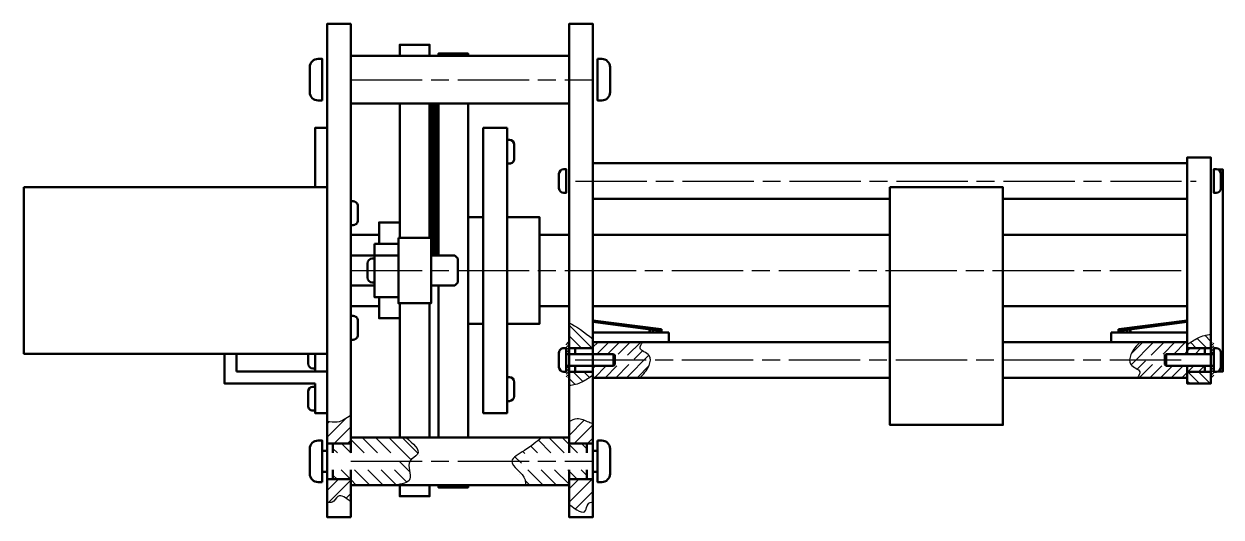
# Model space of a CAD drawing. Header units: millimetres. Extents: x 0 to 841, y -77 to 853.
# Drawn here: x 183.6 to 385, y 636.4 to 719.4 of the extents above; entities that cross this region are included whole.
import ezdxf

# ---------------------------------------------------------------- set-up
doc = ezdxf.new("R2010")
doc.units = ezdxf.units.MM
doc.linetypes.add('AM_ISO08W050', pattern=[18, 12, -1.5, 3, -1.5])
for name, color, linetype, lineweight in [('AM_7', 4, 'AM_ISO08W050', 25), ('AM_8', 1, 'Continuous', 25), ('основные', 7, 'Continuous', 50), ('тонкие', 2, 'Continuous', 25)]:
    doc.layers.add(name, color=color, linetype=linetype, lineweight=lineweight)
pattern_1 = [(45, (-154.8572849398923, 302.5445680894145), (-0.8980256121069154, 0.8980256121069154), [])]

msp = doc.modelspace()

# ---------------------------------------------------------------- hatches: boundary and pattern name
at = {"layer": 'AM_8'}
h = msp.add_hatch(dxfattribs=at)
h.set_pattern_fill('ANSI31', color=256, scale=0.4, angle=270, style=0)
h.set_pattern_definition([(315, (813.5261229849443, 1023.161139267386), (0.8980256121069156, 0.8980256121069153), [])])
edge = h.paths.add_edge_path()
edge.add_spline(control_points=[(275.3344190225245, 658.5539697628964), (276.0787802894736, 658.5611481808932), (277.527763032458, 659.0421918931247), (278.7357798177453, 659.8519634863617), (279.334419022526, 660.2532501477172)], knot_values=[0, 0, 0, 0, 2.207493343130102, 4.376086513872631, 4.376086513872631, 4.376086513872631, 4.376086513872631], degree=3, periodic=0)
edge.add_line((279.334419022526, 660.2532501477172), (279.334419022526, 660.8528536784004))
edge.add_line((279.334419022526, 660.8528536784004), (276.334419022526, 660.8528536784004))
edge.add_line((276.334419022526, 660.8528536784004), (275.334419022526, 660.8528536784004))
edge.add_line((275.334419022526, 660.8528536784004), (275.334419022526, 658.5539697628964))
edge = h.paths.add_edge_path()
edge.add_spline(control_points=[(279.334419022526, 666.4188119379135), (279.1708889381986, 666.5438749338307), (279.0073588538711, 666.6689379297482), (278.8442130642469, 666.793117526394)], knot_values=[23.3816666827325, 23.3816666827325, 23.3816666827325, 23.3816666827325, 23.83019621927934, 23.83019621927934, 23.83019621927934, 23.83019621927934], degree=3, periodic=0)
edge.add_line((278.6600959170235, 666.7973536645504), (275.334419022526, 669.0946828051264))
edge.add_line((275.334419022526, 669.0946828051264), (275.334419022526, 664.8528536784004))
edge.add_line((275.334419022526, 664.8528536784004), (276.334419022526, 664.8528536784004))
edge.add_line((276.334419022526, 664.8528536784004), (279.334419022526, 664.8528536784004))
edge.add_line((279.334419022526, 664.8528536784004), (279.334419022526, 665.8528536784004))
edge.add_line((279.334419022526, 665.8528536784004), (279.334419022526, 666.4188119379133))
h = msp.add_hatch(dxfattribs=at)
h.set_pattern_fill('ANSI31', color=256, scale=0.4, angle=90, style=0)
h.set_pattern_definition([(135, (-154.8572849398923, 302.5445680894145), (-0.8980256121069154, -0.8980256121069154), [])])
edge = h.paths.add_edge_path()
edge.add_spline(control_points=[(383.3344190225276, 667.1517375939045), (382.5900577555785, 667.1445591759077), (381.1410750125941, 666.6635154636762), (379.9330582273068, 665.8537438704393), (379.334419022526, 665.4524572090837)], knot_values=[0, 0, 0, 0, 2.207493343130102, 4.376086513872631, 4.376086513872631, 4.376086513872631, 4.376086513872631], degree=3, periodic=0)
edge.add_line((379.334419022526, 665.4524572090837), (379.334419022526, 664.8528536784004))
edge.add_line((379.334419022526, 664.8528536784004), (382.334419022526, 664.8528536784004))
edge.add_line((382.334419022526, 664.8528536784004), (383.334419022526, 664.8528536784004))
edge.add_line((383.334419022526, 664.8528536784004), (383.334419022526, 667.1517375939044))
edge = h.paths.add_edge_path()
edge.add_line((383.334419022526, 660.8528536784004), (382.334419022526, 660.8528536784004))
edge.add_line((382.334419022526, 660.8528536784004), (379.334419022526, 660.8528536784004))
edge.add_line((379.334419022526, 660.8528536784004), (379.334419022526, 659.8528536784004))
edge.add_line((379.334419022526, 659.8528536784004), (379.334419022526, 659.2868954188874))
edge.add_spline(control_points=[(379.334419022526, 659.2868954188875), (379.4979491068535, 659.1618324229701), (379.661479191181, 659.0367694270528), (379.8246249808052, 658.9125898304069)], knot_values=[23.3816666827325, 23.3816666827325, 23.3816666827325, 23.3816666827325, 23.83019621927934, 23.83019621927934, 23.83019621927934, 23.83019621927934], degree=3, periodic=0)
edge.add_line((379.8246249808237, 658.9125898303928), (383.334419022526, 658.9125898303928))
edge.add_line((383.334419022526, 658.9125898303928), (383.334419022526, 660.8528536784004))
h = msp.add_hatch(dxfattribs=at)
h.set_pattern_fill('ANSI31', color=256, scale=0.1, angle=180, style=0)
h.set_pattern_definition([(225, (813.5261229849443, 1023.161139267386), (0.2245064030267288, -0.2245064030267289), [])])
h.paths.add_polyline_path([(274.834419022526, 659.8528536784004), (275.334419022526, 659.8528536784004), (275.334419022526, 661.8528536784004), (274.834419022526, 661.8528536784004)])
h.paths.add_polyline_path([(274.834419022526, 663.8528536784004), (275.334419022526, 663.8528536784004), (275.334419022526, 665.8528536784004), (274.834419022526, 665.8528536784004)])
h = msp.add_hatch(dxfattribs=at)
h.set_pattern_fill('ANSI31', color=256, scale=0.4, angle=180, style=0)
h.set_pattern_definition([(225, (813.5261229849443, 1023.161139267386), (0.8980256121069153, -0.8980256121069156), [])])
edge = h.paths.add_edge_path()
edge.add_line((279.334419022526, 660.8528536784004), (279.334419022526, 659.8528536784004))
edge.add_line((279.334419022526, 659.8528536784004), (287.2226157772193, 659.8528536784004))
edge.add_spline(control_points=[(287.2226157772193, 659.8528536784004), (287.8349051190002, 660.452338723198), (288.6575437901745, 661.2577742370792), (289.0057665265501, 662.542346504285), (289.0132830151497, 662.8528536784004)], knot_values=[0, 0, 0, 0, 2.595624842478682, 3.487340421562003, 3.487340421562003, 3.487340421562003, 3.487340421562003], degree=3, periodic=0)
edge.add_line((289.0132830151497, 662.8528536784004), (286.3867692917157, 662.8528536784004))
edge.add_line((286.3867692917157, 662.8528536784004), (285.9344190225261, 662.0693600293465))
edge.add_line((285.9344190225261, 662.0693600293466), (284.734419022526, 662.0693600293466))
edge.add_line((284.734419022526, 662.0693600293466), (284.334419022526, 661.8528536784005))
edge.add_line((284.334419022526, 661.8528536784004), (279.334419022526, 661.8528536784004))
edge.add_line((279.334419022526, 661.8528536784004), (279.334419022526, 660.8528536784004))
edge = h.paths.add_edge_path()
edge.add_line((279.334419022526, 664.8528536784004), (279.334419022526, 663.8528536784004))
edge.add_line((279.334419022526, 663.8528536784004), (284.334419022526, 663.8528536784004))
edge.add_line((284.334419022526, 663.8528536784004), (284.734419022526, 663.6363473274542))
edge.add_line((284.734419022526, 663.6363473274544), (285.9344190225261, 663.6363473274544))
edge.add_line((285.9344190225261, 663.6363473274544), (286.3867692917157, 662.8528536784005))
edge.add_line((286.3867692917157, 662.8528536784004), (289.0132830151497, 662.8528536784004))
edge.add_spline(control_points=[(289.0132830151497, 662.8528536784004), (289.0200754423851, 663.1334497783367), (288.816312939074, 664.0398545950102), (286.8598781159955, 664.4747854559454), (287.4642581448139, 665.4924904381638), (287.6782654940207, 665.8528536784004)], knot_values=[3.487340421562003, 3.487340421562003, 3.487340421562003, 3.487340421562003, 4.293157274122959, 6.233908869698119, 7.297853981973266, 7.297853981973266, 7.297853981973266, 7.297853981973266], degree=3, periodic=0)
edge.add_line((287.6782654940207, 665.8528536784004), (279.334419022526, 665.8528536784004))
edge.add_line((279.334419022526, 665.8528536784004), (279.334419022526, 664.8528536784004))
h = msp.add_hatch(dxfattribs=at)
h.set_pattern_fill('ANSI31', color=256, scale=0.4, style=0)
h.set_pattern_definition(pattern_1)
edge = h.paths.add_edge_path()
edge.add_line((373.9344190225261, 663.6363473274544), (374.334419022526, 663.8528536784005))
edge.add_line((374.334419022526, 663.8528536784004), (379.334419022526, 663.8528536784004))
edge.add_line((379.334419022526, 663.8528536784004), (379.334419022526, 664.8528536784004))
edge.add_line((379.334419022526, 664.8528536784004), (379.334419022526, 665.8528536784004))
edge.add_line((379.334419022526, 665.8528536784004), (371.4462222678328, 665.8528536784004))
edge.add_spline(control_points=[(371.4462222678328, 665.8528536784004), (370.8339329260519, 665.2533686336028), (370.0112942548776, 664.4479331197217), (369.6630715185021, 663.163360852516), (369.6555550299025, 662.8528536784005)], knot_values=[0, 0, 0, 0, 2.595624842478682, 3.487340421562003, 3.487340421562003, 3.487340421562003, 3.487340421562003], degree=3, periodic=0)
edge.add_line((369.6555550299025, 662.8528536784004), (372.2820687533364, 662.8528536784004))
edge.add_line((372.2820687533364, 662.8528536784004), (372.734419022526, 663.6363473274542))
edge.add_line((372.734419022526, 663.6363473274544), (373.9344190225261, 663.6363473274544))
edge = h.paths.add_edge_path()
edge.add_line((379.334419022526, 659.8528536784004), (379.334419022526, 660.8528536784004))
edge.add_line((379.334419022526, 660.8528536784004), (379.334419022526, 661.8528536784004))
edge.add_line((379.334419022526, 661.8528536784004), (374.334419022526, 661.8528536784004))
edge.add_line((374.334419022526, 661.8528536784004), (373.9344190225261, 662.0693600293465))
edge.add_line((373.9344190225261, 662.0693600293466), (372.734419022526, 662.0693600293466))
edge.add_line((372.734419022526, 662.0693600293466), (372.2820687533364, 662.8528536784005))
edge.add_line((372.2820687533364, 662.8528536784004), (369.6555550299025, 662.8528536784004))
edge.add_spline(control_points=[(369.6555550299025, 662.8528536784005), (369.648762602667, 662.5722575784641), (369.8525251059781, 661.6658527617908), (371.8089599290566, 661.2309219008555), (371.2045799002382, 660.213216918637), (370.9905725510314, 659.8528536784004)], knot_values=[3.487340421562003, 3.487340421562003, 3.487340421562003, 3.487340421562003, 4.293157274122959, 6.233908869698119, 7.297853981973266, 7.297853981973266, 7.297853981973266, 7.297853981973266], degree=3, periodic=0)
edge.add_line((370.9905725510314, 659.8528536784004), (379.334419022526, 659.8528536784004))
h = msp.add_hatch(dxfattribs=at)
h.set_pattern_fill('ANSI31', color=256, scale=0.4)
h.set_pattern_definition(pattern_1)
h.paths.add_polyline_path([(379.334419022526, 663.8528536784004), (382.334419022526, 663.8528536784004), (382.334419022526, 664.8528536784004), (379.334419022526, 664.8528536784004)])
h.paths.add_polyline_path([(382.334419022526, 660.8528536784004), (382.334419022526, 661.8528536784004), (379.334419022526, 661.8528536784004), (379.334419022526, 660.8528536784004)])
h = msp.add_hatch(dxfattribs=at)
h.set_pattern_fill('ANSI31', color=256, scale=0.1, style=0)
h.set_pattern_definition([(45, (-154.8572849398923, 302.5445680894145), (-0.2245064030267289, 0.2245064030267289), [])])
h.paths.add_polyline_path([(383.834419022526, 665.8528536784004), (383.334419022526, 665.8528536784004), (383.334419022526, 663.8528536784004), (383.834419022526, 663.8528536784004)])
h.paths.add_polyline_path([(383.834419022526, 661.8528536784004), (383.334419022526, 661.8528536784004), (383.334419022526, 659.8528536784004), (383.834419022526, 659.8528536784004)])
h = msp.add_hatch(dxfattribs=at)
h.set_pattern_fill('ANSI31', color=256, scale=0.5)
h.set_pattern_definition([(45, (-150.8572849398923, 302.5445680894145), (-1.122532015133644, 1.122532015133644), [])])
edge = h.paths.add_edge_path()
edge.add_spline(control_points=[(279.334419022526, 652.1496097066724), (279.1033476458488, 652.2337845658672), (278.2491007306976, 652.544970290531), (276.8720269485644, 653.2711781248197), (275.7899211658026, 652.721171517001), (275.334419022526, 652.4896514635379)], knot_values=[0, 0, 0, 0, 0.7450728995980157, 2.754457238263495, 4.215155541388891, 4.215155541388891, 4.215155541388891, 4.215155541388891], degree=3, periodic=0)
edge.add_line((275.334419022526, 652.4896514635379), (275.334419022526, 648.7981152573938))
edge.add_line((275.334419022526, 648.7981152573938), (278.334419022526, 648.7981152573938))
edge.add_line((278.334419022526, 648.7981152573938), (279.334419022526, 648.7981152573938))
edge.add_line((279.334419022526, 648.7981152573938), (279.334419022526, 652.1496097066724))
edge = h.paths.add_edge_path()
edge.add_line((279.334419022526, 642.7981152573938), (278.334419022526, 642.7981152573938))
edge.add_line((278.334419022526, 642.7981152573938), (275.334419022526, 642.7981152573938))
edge.add_line((275.334419022526, 642.7981152573938), (275.334419022526, 638.5479415046736))
edge.add_spline(control_points=[(275.334419022526, 638.5479415046736), (276.5289545943483, 637.6684152900301), (278.194982864149, 636.4417330779704), (278.3067860011016, 638.6960624119679), (279.0218147669887, 638.9084675036631), (279.334419022526, 639.0013291320752)], knot_values=[0, 0, 0, 0, 2.969110301414063, 4.141041769702956, 5.051400743282896, 5.051400743282896, 5.051400743282896, 5.051400743282896], degree=3, periodic=0)
edge.add_line((279.334419022526, 639.0013291320752), (279.334419022526, 642.7981152573938))
edge = h.paths.add_edge_path()
edge.add_spline(control_points=[(238.6052880583348, 653.5413262951149), (237.8723953411308, 653.0262710808425), (236.643797746654, 652.1628492150996), (235.1913216640526, 652.4124752426715), (234.6052880583348, 652.5131923854674)], knot_values=[0, 0, 0, 0, 2.551718334901243, 4.27761790293386, 4.27761790293386, 4.27761790293386, 4.27761790293386], degree=3, periodic=0)
edge.add_line((234.6052880583348, 652.5131923854674), (234.6052880583348, 648.7981152573938))
edge.add_line((234.6052880583348, 648.7981152573938), (235.6052880583348, 648.7981152573938))
edge.add_line((235.6052880583348, 648.7981152573938), (238.6052880583348, 648.7981152573938))
edge.add_line((238.6052880583348, 648.7981152573938), (238.6052880583348, 653.5413262951149))
edge = h.paths.add_edge_path()
edge.add_line((238.6052880583348, 642.7981152573938), (235.6052880583348, 642.7981152573938))
edge.add_line((235.6052880583348, 642.7981152573938), (234.6052880583348, 642.7981152573938))
edge.add_line((234.6052880583348, 642.7981152573938), (234.6052880583348, 638.9055114862934))
edge.add_spline(control_points=[(234.6052880583348, 638.9055114862933), (234.9168176834182, 638.8507830960559), (235.7159301914126, 638.7103979202659), (236.5416540674806, 640.6308817260457), (237.8069396403427, 639.6100793589005), (238.6052880583348, 638.9659908050023)], knot_values=[0, 0, 0, 0, 0.8745598323163222, 2.243355510110775, 4.583661593112918, 4.583661593112918, 4.583661593112918, 4.583661593112918], degree=3, periodic=0)
edge.add_line((238.6052880583348, 638.9659908050023), (238.6052880583348, 642.7981152573938))
h = msp.add_hatch(dxfattribs=at)
h.set_pattern_fill('ANSI31', color=256, scale=0.5, angle=90)
h.set_pattern_definition([(135, (-150.8572849398923, 302.5445680894145), (-1.122532015133644, -1.122532015133644), [])])
edge = h.paths.add_edge_path()
edge.add_spline(control_points=[(248.5514718991687, 645.7981152573938), (248.8361029556487, 646.2977795768088), (250.9322655081488, 647.2343557963677), (249.1169318932073, 648.7801383109829), (247.9214417433429, 649.7981152573938)], knot_values=[0, 2.930988785010413e-14, 2.930988785010413e-14, 2.930988785010413e-14, 1.747149170051586, 5.116870302596586, 5.116870302596586, 5.116870302596586, 5.116870302596586], degree=3, periodic=0)
edge.add_line((247.9214417433429, 649.7981152573938), (238.6052880583348, 649.7981152573938))
edge.add_line((238.6052880583348, 649.7981152573938), (238.6052880583348, 647.2233557309746))
edge.add_line((238.6052880583348, 647.2233557309746), (246.0052880583348, 647.2233557309746))
edge.add_line((246.0052880583348, 647.2233557309746), (246.8281510294167, 645.7981152573938))
edge.add_line((246.8281510294167, 645.7981152573938), (248.5514718991688, 645.7981152573938))
edge = h.paths.add_edge_path()
edge.add_spline(control_points=[(246.0313468816455, 641.7981152573938), (247.1629850397506, 641.9666059294353), (249.5324496560537, 642.3193977496124), (248.0667070972627, 644.9471200152852), (248.5514718991687, 645.7981152573938)], knot_values=[5.116870302596556, 5.116870302596556, 5.116870302596556, 5.116870302596556, 7.837231690905154, 10.81286067459624, 10.81286067459627, 10.81286067459627, 10.81286067459627], degree=3, periodic=0)
edge.add_line((248.5514718991687, 645.7981152573938), (246.8281510294167, 645.7981152573938))
edge.add_line((246.8281510294167, 645.7981152573938), (246.0052880583348, 644.3728747838129))
edge.add_line((246.0052880583348, 644.3728747838129), (238.6052880583348, 644.3728747838129))
edge.add_line((238.6052880583348, 644.3728747838129), (238.6052880583348, 641.7981152573938))
edge.add_line((238.6052880583348, 641.7981152573938), (246.0313468816455, 641.7981152573938))
h.paths.add_polyline_path([(238.6052880583348, 648.7981152573938), (235.6052880583348, 648.7981152573938), (235.6052880583348, 647.2233557309746), (238.6052880583348, 647.2233557309746)])
h.paths.add_polyline_path([(238.6052880583348, 644.3728747838129), (235.6052880583348, 644.3728747838129), (235.6052880583348, 642.7981152573938), (238.6052880583348, 642.7981152573938)])
edge = h.paths.add_edge_path()
edge.add_line((275.334419022526, 649.7981152573938), (270.7445899249103, 649.7981152573938))
edge.add_spline(control_points=[(270.7445899249103, 649.7981152573938), (269.8848253956331, 649.0884590297835), (268.3671366418059, 647.8357471080285), (265.7511872009865, 646.44817175089), (265.7019845876645, 645.7981152573938)], knot_values=[0, 0, 0, 0, 3.648806980139254, 6.441011614307393, 6.441011614307393, 6.441011614307393, 6.441011614307415], degree=3, periodic=0)
edge.add_line((265.7019845876645, 645.7981152573938), (267.1115560514442, 645.7981152573938))
edge.add_line((267.1115560514442, 645.7981152573938), (267.9344190225261, 647.2233557309746))
edge.add_line((267.9344190225261, 647.2233557309746), (275.334419022526, 647.2233557309746))
edge.add_line((275.334419022526, 647.2233557309746), (275.334419022526, 649.7981152573938))
edge = h.paths.add_edge_path()
edge.add_line((275.334419022526, 644.3728747838129), (267.9344190225261, 644.3728747838129))
edge.add_line((267.9344190225261, 644.3728747838129), (267.1115560514442, 645.7981152573938))
edge.add_line((267.1115560514442, 645.7981152573938), (265.7019845876645, 645.7981152573938))
edge.add_spline(control_points=[(265.7019845876645, 645.7981152573938), (265.6347794151243, 644.910212037284), (268.0566069626004, 643.6991596555883), (267.9996830222743, 642.1044059080048), (267.9887501301307, 641.7981152573938)], knot_values=[6.441011614307393, 6.441011614307393, 6.441011614307393, 6.441011614307415, 10.25484550518773, 11.16146181923272, 11.16146181923272, 11.16146181923272, 11.16146181923272], degree=3, periodic=0)
edge.add_line((267.9887501301307, 641.7981152573938), (275.334419022526, 641.7981152573938))
edge.add_line((275.334419022526, 641.7981152573938), (275.334419022526, 644.3728747838129))
h.paths.add_polyline_path([(278.334419022526, 648.7981152573938), (275.334419022526, 648.7981152573938), (275.334419022526, 647.2233557309746), (278.334419022526, 647.2233557309746)])
h.paths.add_polyline_path([(278.334419022526, 644.3728747838129), (275.334419022526, 644.3728747838129), (275.334419022526, 642.7981152573938), (278.334419022526, 642.7981152573938)])
at = {"layer": 'основные'}
h = msp.add_hatch(dxfattribs=at)
h.set_pattern_fill('GRATE', color=256, scale=0.069)
h.set_pattern_definition([(0, (-136.9160729836684, 302.5445680894145), (0, 0.05476875), []), (90, (-136.9160729836684, 302.5445680894145), (-0.219075, 1.341447487616032e-17), [])])
h.paths.add_polyline_path([(253.3552880583348, 706.0270644033943), (251.8552880583349, 706.0270644033943), (251.8552880583348, 683.4125898303928), (252.1052880583348, 683.4125898303928), (252.1052880583348, 680.4125898303928), (253.3552880583348, 680.4125898303928)])

# ---------------------------------------------------------------- linework, layer by layer
at = {"layer": 'AM_7'}
for p, q in [((238.6052880583348, 710.0270644033943), (279.334419022526, 710.0270644033943)), ((276.4176780226951, 692.9723259823852), (380.8407832288174, 692.9723259823852)), ((238.6052880583348, 677.912589830394), (352.334419022526, 677.912589830394)), ((348.334419022526, 677.912589830394), (379.334419022526, 677.912589830394)), ((276.334419022526, 662.8528536784004), (348.334419022526, 662.8528536784004)), ((348.334419022526, 662.8528536784004), (379.334419022526, 662.8528536784004)), ((238.6052880583348, 645.7981152573938), (279.334419022526, 645.7981152573938))]:
    msp.add_line(p, q, dxfattribs=at)
at = {"layer": 'основные'}
for p, q in [((348.334419022526, 691.9125898303935), (329.334419022526, 691.9125898303935)), ((329.334419022526, 691.9125898303935), (329.334419022526, 682.1139611503709)), ((348.334419022526, 651.9125898303935), (348.334419022526, 691.9125898303935)), ((246.6052880583348, 680.4125898303928), (246.6052880583348, 683.4125898303928)), ((246.6052880583348, 683.4125898303928), (252.1052880583348, 683.4125898303928)), ((252.1052880583348, 683.4125898303928), (252.1052880583348, 680.4125898303928)), ((329.334419022526, 683.9125898303935), (329.334419022526, 651.9125898303935)), ((238.6052880583348, 680.4125898303928), (242.6052880583348, 680.4125898303928)), ((246.6052880583348, 680.4125898303928), (238.6052880583348, 680.4125898303928)), ((256.1052880583348, 680.4125898303928), (252.1052880583348, 680.4125898303928)), ((256.1052880583348, 680.4125898303928), (256.6052880583348, 679.9125898303928)), ((256.6052880583348, 675.9125898303928), (256.6052880583348, 679.9125898303928)), ((238.6052880583348, 677.9125898303928), (238.6052880583348, 675.4125898303928)), ((238.6052880583348, 675.4125898303928), (242.6052880583348, 675.4125898303928)), ((238.6052880583348, 675.4125898303928), (242.6052880583348, 675.4125898303928)), ((246.6052880583348, 675.4125898303953), (246.6052880583348, 672.4125898303953)), ((252.1052880583348, 672.4125898303953), (252.1052880583348, 675.4125898303953)), ((252.1052880583348, 675.4125898303928), (256.1052880583348, 675.4125898303928)), ((256.1052880583348, 675.4125898303928), (256.6052880583348, 675.9125898303928)), ((246.6052880583348, 672.4125898303953), (252.1052880583348, 672.4125898303953)), ((238.6052880583348, 668.2660259202398), (238.6052880583348, 669.2660259202398)), ((290.8140482925769, 668.0280172383009), (279.334419022526, 669.5183347685947)), ((367.8547897524751, 668.0280172383009), (379.334419022526, 669.5183347685947)), ((288.8814580991244, 667.4778536783658), (288.8814580991244, 667.667096076965)), ((289.4814580991244, 667.4778536783658), (288.8814580991244, 667.4778536783658)), ((289.4814580991244, 667.667096076965), (289.4814580991244, 667.4778536783658)), ((290.8834243053357, 668.0220900439738), (290.8140482925769, 668.0280172383009)), ((290.8834243053357, 667.4778536783658), (290.8834243053357, 668.0220900439738)), ((367.7854137397163, 668.0220900439738), (367.8547897524751, 668.0280172383009)), ((367.7854137397163, 667.4778536783658), (367.7854137397163, 668.0220900439738)), ((369.1873799459275, 667.667096076965), (369.1873799459275, 667.4778536783658)), ((369.1873799459275, 667.4778536783658), (369.7873799459277, 667.4778536783658)), ((369.7873799459277, 667.4778536783658), (369.7873799459277, 667.667096076965)), ((276.334419022526, 664.8528536784004), (275.334419022526, 664.8528536784004)), ((279.334419022526, 664.8528536784004), (276.334419022526, 664.8528536784004)), ((276.334419022526, 664.8528536784004), (276.334419022526, 663.8528536784004)), ((279.334419022526, 664.8528536784004), (279.334419022526, 663.8528536784004)), ((379.334419022526, 664.8528536784004), (382.334419022526, 664.8528536784004)), ((379.334419022526, 664.8528536784004), (379.334419022526, 663.8528536784004)), ((382.334419022526, 664.8528536784004), (382.334419022526, 663.8528536784004)), ((382.334419022526, 664.8528536784004), (383.334419022526, 664.8528536784004)), ((219.3517880583349, 660.9125898303928), (219.3517880583349, 663.912589830394)), ((232.6052880583348, 660.9125898303928), (232.6052880583348, 663.912589830394)), ((275.3632865359855, 663.8528536784004), (274.834419022526, 663.8528536784004)), ((274.834419022526, 663.8528536784004), (282.834419022526, 663.8528536784004)), ((282.834419022526, 663.8528536784004), (282.834419022526, 661.8528536784004)), ((283.0612617314645, 663.6363473274544), (282.834419022526, 663.8528536784004)), ((282.834419022526, 663.6363473274544), (282.834419022526, 663.8528536784004)), ((282.834419022526, 662.0693600293466), (282.834419022526, 663.6363473274544)), ((283.0612617314645, 663.6363473274544), (283.0612617314645, 662.0693600293466)), ((375.834419022526, 663.8528536784004), (375.6075763135876, 663.6363473274544)), ((375.6075763135876, 662.0693600293466), (375.6075763135876, 663.6363473274544)), ((375.834419022526, 661.8528536784004), (375.834419022526, 663.8528536784004)), ((375.834419022526, 663.8528536784004), (383.834419022526, 663.8528536784004)), ((375.834419022526, 663.8528536784004), (375.834419022526, 663.6363473274544)), ((375.834419022526, 663.6363473274544), (375.834419022526, 662.0693600293466)), ((383.3055515090666, 663.8528536784004), (383.834419022526, 663.8528536784004)), ((232.6052880583348, 660.9125898303928), (219.3517880583349, 660.9125898303928)), ((232.6052880583348, 660.9125898303928), (234.6052880583348, 660.9125898303928)), ((275.3632865359855, 661.8528536784004), (274.834419022526, 661.8528536784004)), ((282.834419022526, 661.8528536784004), (274.834419022526, 661.8528536784004)), ((276.334419022526, 660.8528536784004), (275.334419022526, 660.8528536784004)), ((276.334419022526, 660.8528536784004), (276.334419022526, 661.8528536784004)), ((279.334419022526, 660.8528536784004), (276.334419022526, 660.8528536784004)), ((279.334419022526, 660.8528536784004), (279.334419022526, 661.8528536784004)), ((282.834419022526, 661.8528536784004), (282.834419022526, 662.0693600293466)), ((282.834419022526, 661.8528536784004), (283.0612617314645, 662.0693600293466)), ((375.6075763135876, 662.0693600293466), (375.834419022526, 661.8528536784004)), ((375.834419022526, 662.0693600293466), (375.834419022526, 661.8528536784004)), ((383.834419022526, 661.8528536784004), (375.834419022526, 661.8528536784004)), ((379.334419022526, 660.8528536784004), (379.334419022526, 661.8528536784004)), ((379.334419022526, 660.8528536784004), (382.334419022526, 660.8528536784004)), ((382.334419022526, 660.8528536784004), (382.334419022526, 661.8528536784004)), ((382.334419022526, 660.8528536784004), (383.334419022526, 660.8528536784004)), ((383.3055515090666, 661.8528536784004), (383.834419022526, 661.8528536784004)), ((329.334419022526, 651.9125898303935), (348.334419022526, 651.9125898303935)), ((235.6052880583348, 648.7981152573938), (234.6052880583348, 648.7981152573938)), ((278.334419022526, 648.7981152573938), (279.334419022526, 648.7981152573938)), ((234.6052880583348, 647.5481152573938), (233.8052880583348, 647.5481152573938)), ((279.334419022526, 647.5481152573938), (280.1344190225261, 647.5481152573938)), ((234.6052880583348, 644.0481152573938), (233.8052880583348, 644.0481152573938)), ((235.6052880583348, 642.7981152573938), (234.6052880583348, 642.7981152573938)), ((278.334419022526, 642.7981152573938), (279.334419022526, 642.7981152573938)), ((279.334419022526, 644.0481152573938), (280.1344190225261, 644.0481152573938))]:
    msp.add_line(p, q, dxfattribs=at)
for points in [[(238.6052880583348, 644.3728747838129), (238.6052880583348, 636.4125898303928), (234.6052880583348, 636.4125898303928), (234.6052880583348, 719.4125898303928), (238.6052880583348, 719.4125898303928), (238.6052880583348, 647.2233557309746)], [(275.334419022526, 644.3728747838129), (275.334419022526, 636.4125898303928), (279.334419022526, 636.4125898303928), (279.334419022526, 719.4125898303928), (275.334419022526, 719.4125898303928), (275.334419022526, 647.2233557309746)], [(246.8552880583348, 714.0270644033943), (246.8552880583348, 715.9125898303937), (251.8552880583348, 715.9125898303937), (251.8552880583348, 714.0270644033943)], [(253.3552880583348, 714.0270644033943), (253.3552880583348, 714.412589830394), (258.3552880583348, 714.412589830394), (258.3552880583348, 714.0270644033943)], [(246.8552880583348, 683.4125898303928), (246.8552880583348, 706.0270644033943)], [(251.8552880583348, 683.4125898303928), (251.8552880583348, 706.0270644033943)], [(251.8552880583348, 706.0270644033943), (251.8552880583348, 683.4125898303928)], [(253.3552880583348, 680.4125898303928), (253.3552880583348, 706.0270644033943)], [(253.3552880583348, 706.0270644033943), (253.3552880583348, 680.4125898303928)], [(258.3552880583348, 706.0270644033943), (258.3552880583348, 649.7981152573938)], [(232.6052880583348, 691.912589830394), (232.6052880583348, 701.9125898303928), (234.6052880583348, 701.9125898303928), (234.6052880583348, 653.9125898303928), (232.6052880583348, 653.9125898303928), (232.6052880583348, 658.9125898303928)], [(329.334419022526, 689.9723259823852), (279.334419022526, 689.9723259823852), (279.334419022526, 695.9723259823852), (379.334419022526, 695.9723259823852), (379.334419022526, 689.9723259823852), (348.334419022526, 689.9723259823852)], [(379.334419022526, 665.4524572090837), (379.334419022526, 696.9125898303928), (383.334419022526, 696.9125898303928), (383.334419022526, 658.9125898303928), (379.334419022526, 658.9125898303928), (379.334419022526, 660.406980266137)], [(383.334419022526, 660.912589830394), (383.334419022526, 694.912589830394)], [(384.5377495935724, 694.912589830394), (385.334419022526, 694.912589830394), (385.334419022526, 660.912589830394), (384.537749593578, 660.912589830394)], [(243.3662466028442, 682.412589830394), (243.3662466028442, 686.0166977302459), (246.8552880583348, 685.9945756650872), (246.8552880583348, 683.4125898303928)], [(260.9052880583349, 668.912589830394), (258.3552880583348, 668.912589830394), (258.3552880583348, 686.912589830394), (260.9052880583349, 686.912589830394)], [(264.9052880583349, 686.912589830394), (270.3552880583348, 686.912589830394), (270.3552880583348, 668.912589830394), (264.9052880583349, 668.912589830394)], [(243.3662466028442, 671.9125898303928), (238.6052880583348, 671.9125898303928), (238.6052880583348, 683.9125898303928), (243.3662466028442, 683.9125898303928)], [(270.3552880583348, 683.9125898303928), (275.334419022526, 683.9125898303928)], [(279.334419022526, 683.9125898303928), (329.334419022526, 683.9125898303935)], [(348.334419022526, 683.9125898303937), (379.334419022526, 683.912589830394), (379.334419022526, 671.912589830394), (348.334419022526, 671.9125898303937)], [(253.3552880583348, 675.4125898303928), (253.3552880583348, 649.7981152573938)], [(253.3552880583348, 649.7981152573938), (253.3552880583348, 675.4125898303928)], [(246.8552880583348, 672.4125898303953), (246.8552880583348, 669.912589830394), (243.3662466028442, 669.8843573855949), (243.3662466028442, 673.412589830394)], [(246.8552880583348, 649.7981152573938), (246.8552880583348, 672.4125898303953)], [(251.8552880583348, 672.4125898303953), (251.8552880583348, 649.7981152573938)], [(251.8552880583348, 649.7981152573938), (251.8552880583348, 672.4125898303953)], [(275.334419022526, 671.9125898303928), (270.3552880583348, 671.9125898303928)], [(329.334419022526, 671.9125898303935), (279.334419022526, 671.9125898303928)], [(290.7329370236816, 667.4778536783658), (290.7329370236816, 667.7681962806171), (283.5378946832757, 668.7022767704017), (279.334419022526, 669.2479837194687)], [(367.9359010213703, 667.4778536783658), (367.9359010213703, 667.7681962806171), (375.1309433617763, 668.7022767704017), (379.334419022526, 669.2479837194687)], [(329.334419022526, 659.8528536784004), (279.334419022526, 659.8528536784004), (279.334419022526, 665.8528536784004), (329.334419022526, 665.8528536784004)], [(348.334419022526, 665.8528536784004), (379.334419022526, 665.8528536784004), (379.334419022526, 664.8528536784004)], [(232.6052880583348, 658.9125898303928), (217.35177178586, 658.9125898303928), (217.35177178586, 663.912589830394)], [(231.4052880583349, 663.912589830394), (231.4052880583349, 662.9371286176084)], [(379.334419022526, 660.8528536784004), (379.334419022526, 659.8528536784004), (348.334419022526, 659.8528536784004)], [(235.6052880583348, 647.2233557309746), (235.6052880583348, 648.7981152573938), (238.6052880583348, 648.7981152573938), (238.6052880583348, 647.2233557309746)], [(238.6052880583348, 647.2233557309746), (238.6052880583348, 649.7981152573938), (275.334419022526, 649.7981152573938), (275.334419022526, 647.2233557309746)], [(275.334419022526, 647.2233557309746), (275.334419022526, 648.7981152573938), (278.334419022526, 648.7981152573938), (278.334419022526, 647.2233557309746)], [(238.6052880583348, 644.3728747838129), (238.6052880583348, 642.7981152573938), (235.6052880583348, 642.7981152573938), (235.6052880583348, 644.3728747838129)], [(275.334419022526, 644.3728747838129), (275.334419022526, 641.7981152573938), (238.6052880583348, 641.7981152573938), (238.6052880583348, 644.3728747838129)], [(278.334419022526, 644.3728747838129), (278.334419022526, 642.7981152573938), (275.334419022526, 642.7981152573938), (275.334419022526, 644.3728747838129)], [(251.8552880583348, 641.7981152573938), (251.8552880583348, 639.9125898303937), (246.8552880583348, 639.9125898303937), (246.8552880583348, 641.7981152573938)], [(258.3552880583348, 641.7981152573938), (258.3552880583348, 641.412589830394), (253.3552880583348, 641.412589830394), (253.3552880583348, 641.7981152573938)]]:
    msp.add_lwpolyline(points, dxfattribs=at)
for points in [[(233.8052880583348, 706.5270644033943), (233.1052880583348, 706.5270644033943, -0.414213562373095), (231.7052880583348, 707.9270644033943), (231.7052880583348, 712.1270644033943, -0.414213562373095), (233.1052880583348, 713.5270644033943), (233.8052880583348, 713.5270644033943)], [(280.1344190225261, 713.5270644033943), (280.8344190225261, 713.5270644033943, -0.414213562373095), (282.2344190225261, 712.1270644033943), (282.2344190225261, 707.9270644033943, -0.414213562373095), (280.8344190225261, 706.5270644033943), (280.1344190225261, 706.5270644033943)], [(233.8052880583348, 642.2981152573938), (233.1052880583348, 642.2981152573938, -0.414213562373095), (231.7052880583348, 643.6981152573937), (231.7052880583348, 647.8981152573938, -0.414213562373095), (233.1052880583348, 649.2981152573938), (233.8052880583348, 649.2981152573938)], [(280.1344190225261, 649.2981152573938), (280.8344190225261, 649.2981152573938, -0.414213562373095), (282.2344190225261, 647.8981152573938), (282.2344190225261, 643.6981152573937, -0.414213562373095), (280.8344190225261, 642.2981152573938), (280.1344190225261, 642.2981152573938)]]:
    msp.add_lwpolyline(points, format="xyb", close=True, dxfattribs=at)
for points in [[(238.618975539728, 714.0270644033943), (275.334419022526, 714.0270644033943), (275.334419022526, 706.0270644033943), (238.618975539728, 706.0270644033943)], [(264.9052880583349, 701.9125898303939), (264.9052880583349, 653.912589830394), (260.9052880583349, 653.912589830394), (260.9052880583349, 701.9125898303939)], [(183.6052880583348, 691.912589830394), (234.6052880583348, 691.912589830394), (234.6052880583348, 663.912589830394), (183.6052880583348, 663.912589830394)], [(329.334419022526, 691.9125898303935), (348.334419022526, 691.9125898303935), (348.334419022526, 651.9125898303935), (329.334419022526, 651.9125898303935)], [(246.6052880583348, 683.4125898303928), (252.1052880583348, 683.4125898303928), (252.1052880583348, 672.4125898303953), (246.6052880583348, 672.4125898303953)], [(242.6052880583348, 682.412589830394), (246.6052880583348, 682.412589830394), (246.6052880583348, 673.412589830394), (242.6052880583348, 673.412589830394)], [(292.134419022575, 667.4778536783658), (279.334419022575, 667.4778536783658), (279.334419022526, 665.8528536784004), (292.134419022526, 665.8528536784004)], [(366.534419022477, 667.4778536783658), (379.3344190224769, 667.4778536783658), (379.334419022526, 665.8528536784004), (366.5344190225261, 665.8528536784004)]]:
    msp.add_lwpolyline(points, close=True, dxfattribs=at)
for points in [[(266.1052880583348, 698.4123920352699), (266.1052880583348, 699.11239203527, 0.414213562373095), (265.3052880583348, 699.9123920352699), (264.9052880583349, 699.9123920352699), (264.9052880583349, 695.9123920352699), (265.3052880583348, 695.9123920352699, 0.414213562373095), (266.1052880583348, 696.7123920352699), (266.1052880583348, 698.4123920352699)], [(273.6344190225259, 693.4723259823852), (273.6344190225259, 694.1723259823851, -0.414213562373095), (274.4344190225259, 694.9723259823852), (274.834419022526, 694.9723259823852), (274.834419022526, 690.9723259823852), (274.4344190225259, 690.9723259823852, -0.414213562373095), (273.6344190225259, 691.7723259823852), (273.6344190225259, 693.4723259823852)], [(385.0344190225262, 692.4723259823852), (385.0344190225262, 691.7723259823852, -0.414213562373095), (384.2344190225263, 690.9723259823852), (383.8344190225262, 690.9723259823852), (383.8344190225262, 694.9723259823852), (384.2344190225263, 694.9723259823852, -0.414213562373095), (385.0344190225262, 694.1723259823852), (385.0344190225262, 692.4723259823852)], [(239.8052880583348, 688.0591537405458), (239.8052880583348, 688.7591537405458, 0.414213562373095), (239.0052880583348, 689.5591537405458), (238.6052880583348, 689.5591537405458), (238.6052880583348, 685.5591537405458), (239.0052880583348, 685.5591537405458, 0.414213562373095), (239.8052880583348, 686.3591537405457), (239.8052880583348, 688.0591537405458)], [(241.4052880583348, 678.412589830394), (241.4052880583348, 679.112589830394, -0.414213562373095), (242.2052880583348, 679.912589830394), (242.6052880583348, 679.912589830394), (242.6052880583348, 675.912589830394), (242.2052880583348, 675.912589830394, -0.414213562373095), (241.4052880583348, 676.7125898303941), (241.4052880583348, 678.412589830394)], [(239.8052880583348, 667.7660259202398), (239.8052880583348, 667.0660259202398, -0.414213562373095), (239.0052880583348, 666.2660259202398), (238.6052880583348, 666.2660259202398), (238.6052880583348, 670.2660259202398), (239.0052880583348, 670.2660259202398, -0.414213562373095), (239.8052880583348, 669.4660259202399), (239.8052880583348, 667.7660259202398)], [(273.634419022526, 663.3528536784004), (273.634419022526, 664.0528536784004, -0.414213562373095), (274.434419022526, 664.8528536784004), (274.834419022526, 664.8528536784004), (274.834419022526, 660.8528536784004), (274.434419022526, 660.8528536784004, -0.414213562373095), (273.634419022526, 661.6528536784004), (273.634419022526, 663.3528536784004)], [(385.0344190225261, 662.3528536784004), (385.0344190225261, 661.6528536784004, -0.414213562373095), (384.2344190225261, 660.8528536784004), (383.834419022526, 660.8528536784004), (383.834419022526, 664.8528536784004), (384.2344190225261, 664.8528536784004, -0.414213562373095), (385.0344190225261, 664.0528536784004), (385.0344190225261, 662.3528536784004)], [(231.4052880583349, 662.9371286176084), (231.4052880583349, 662.2371286176085, 0.414213562373095), (232.2052880583349, 661.4371286176084), (232.6052880583348, 661.4371286176084), (232.6052880583348, 663.912589830394)], [(266.1052880583348, 658.4423879449845), (266.1052880583348, 659.1423879449844, 0.414213562373095), (265.3052880583348, 659.9423879449845), (264.9052880583349, 659.9423879449845), (264.9052880583349, 655.9423879449845), (265.3052880583348, 655.9423879449845, 0.414213562373095), (266.1052880583348, 656.7423879449846), (266.1052880583348, 658.4423879449845)], [(231.4052880583349, 655.843435933305), (231.4052880583349, 655.143435933305, 0.414213562373095), (232.2052880583349, 654.343435933305), (232.6052880583348, 654.343435933305), (232.6052880583348, 658.343435933305), (232.2052880583349, 658.343435933305, 0.414213562373095), (231.4052880583349, 657.543435933305), (231.4052880583349, 655.843435933305)]]:
    msp.add_lwpolyline(points, format="xyb", dxfattribs=at)
for centre in [(289.1814580991245, 667.667096076965), (369.4873799459275, 667.667096076965)]:
    msp.add_arc(centre, 0.2999999999999545, 359.9999999999935, 180.0000000000065, dxfattribs=at)
at = {"layer": 'тонкие'}
for points in [[(275.334419022526, 669.0946828051264), (276.5012093876538, 668.5855672872808), (277.9178142050899, 667.5021896125971), (279.334419022526, 666.4188119379135)], [(379.8246249808158, 658.9125898303987), (379.6614791911881, 659.0367694270474), (379.497949106857, 659.1618324229673), (379.334419022526, 659.2868954188875)]]:
    msp.add_open_spline(points, degree=3, dxfattribs=at)
for points, knots in [([(379.334419022526, 665.4524572090837), (379.9330582273068, 665.8537438704393), (381.1410750125937, 666.663515463676), (382.5900577555778, 667.1445591759075), (383.3344190225263, 667.1517375939045)], [0, 0, 0, 0, 2.168593170742529, 4.376086513871417, 4.376086513871417, 4.376086513871417, 4.376086513871417]), ([(279.334419022526, 660.2532501477172), (278.7357798177453, 659.8519634863616), (277.5277630324584, 659.0421918931249), (276.0787802894743, 658.5611481808934), (275.3344190225258, 658.5539697628964)], [0, 0, 0, 0, 2.168593170742529, 4.37608651387139, 4.37608651387139, 4.37608651387139, 4.37608651387139])]:
    msp.add_open_spline(points, degree=3, knots=knots, dxfattribs=at)
for points in [[(287.2226157772193, 659.8528536784004), (288.7966662149693, 661.9167416458811), (288.7966662149693, 663.6142740775254), (287.3054503177946, 664.8563658228248), (287.6782654940207, 665.8528536784004)], [(371.4462222678328, 665.8528536784004), (369.8721718300828, 663.7889657109197), (369.8721718300828, 662.0914332792754), (371.3633877272575, 660.849341533976), (370.9905725510314, 659.8528536784004)], [(238.6052880583348, 653.5413262951149), (236.3269437518372, 652.3922337480495), (234.6052880583348, 652.5131923854674)], [(275.334419022526, 652.4896514635379), (276.7100606678084, 652.9808231204138), (278.6378667300276, 652.4140875498474), (279.334419022526, 652.1496097066724)], [(247.9214417433429, 649.7981152573938), (249.8115366050404, 647.0083909117092), (248.5514718991687, 645.7981152573938), (248.5514718991687, 642.8224862737027), (246.0313468816455, 641.7981152573938)], [(270.7445899249103, 649.7981152573938), (267.8128450884021, 647.6258665165907), (265.7019845876645, 645.7981152573938), (267.9301136514812, 642.7028333926514), (267.9887501301307, 641.7981152573938)], [(238.6052880583348, 638.9659908050023), (236.4479605850217, 639.8731681498613), (235.4798478906512, 638.9055114862933), (234.6052880583348, 638.9055114862933)], [(275.334419022526, 638.5479415046736), (278.1086663583071, 637.4900342772313), (278.5244650810089, 638.5857234615191), (279.334419022526, 639.0013291320752)]]:
    msp.add_spline(points, degree=3, dxfattribs=at)

doc.saveas('drawing.dxf')
